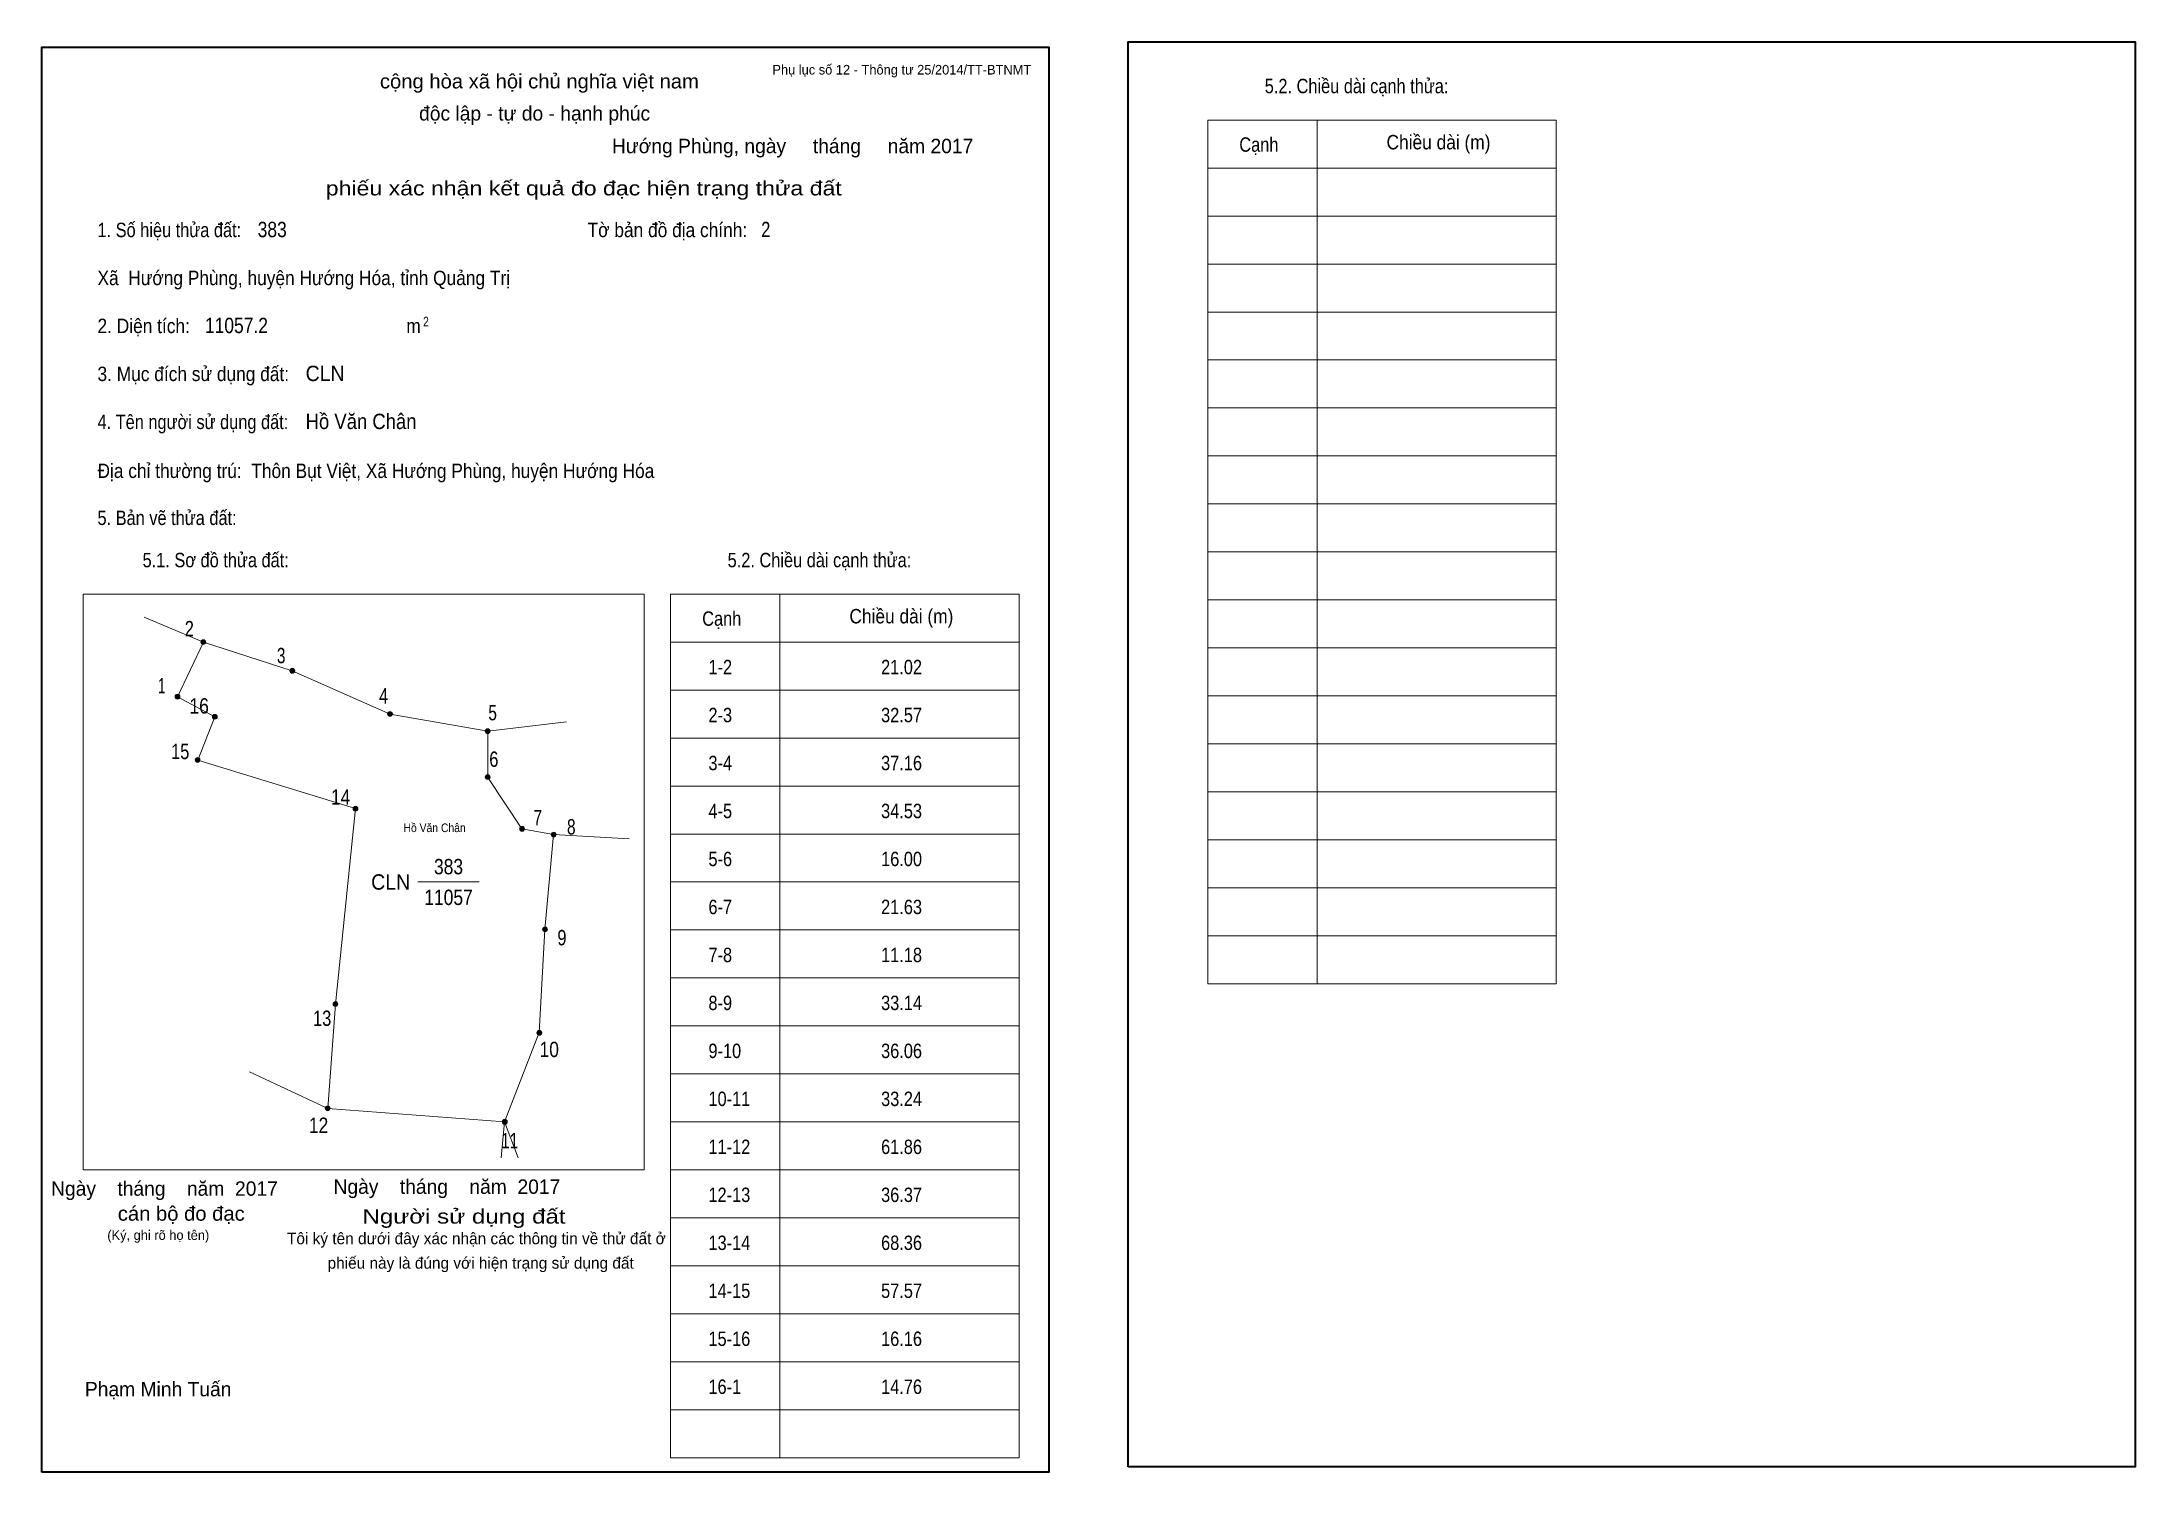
# Model space of a CAD drawing. Header units: centimetres. Extents: x 0 to 43.6, y 0 to 29.8.
import ezdxf
from ezdxf.enums import TextEntityAlignment as Align

# ---------------------------------------------------------------- set-up
doc = ezdxf.new("R2010")
doc.units = ezdxf.units.CM
doc.header["$LTSCALE"] = 0.12
for name, color, linetype in [('30', 7, 'Continuous'), ('34', 7, 'Continuous'), ('62', 7, 'Continuous')]:
    doc.layers.add(name, color=color, linetype=linetype)
for name, color, linetype, lineweight in [('32', 7, 'Continuous', 13), ('33', 7, 'Continuous', 13), ('61', 7, 'Continuous', 13), ('63', 7, 'Continuous', 13)]:
    doc.layers.add(name, color=color, linetype=linetype, lineweight=lineweight)

msp = doc.modelspace()

# ---------------------------------------------------------------- hatches: boundary and pattern name
at = {"layer": '32'}
for points in [[(3.4168, 17.3, 1), (3.3168, 17.3, 1)], [(5.2731, 16.7012, 1), (5.1731, 16.7012, 1)], [(2.8778, 16.1623, 1), (2.7778, 16.1623, 1)], [(3.6563, 15.7431, 1), (3.5563, 15.7431, 1)], [(7.309, 15.803, 1), (7.209, 15.803, 1)], [(9.3449, 15.4437, 1), (9.2449, 15.4437, 1)], [(3.297, 14.8449, 1), (3.197, 14.8449, 1)], [(9.3449, 14.4856, 1), (9.2449, 14.4856, 1)], [(6.5904, 13.8269, 1), (6.4904, 13.8269, 1)], [(10.0635, 13.4078, 1), (9.9635, 13.4078, 1)], [(10.7222, 13.288, 1), (10.6222, 13.288, 1)], [(10.5425, 11.312, 1), (10.4425, 11.312, 1)], [(6.1713, 9.7551, 1), (6.0713, 9.7551, 1)], [(10.4228, 9.1563, 1), (10.3228, 9.1563, 1)], [(6.0108, 7.5832, 1), (5.9108, 7.5832, 1)], [(9.7042, 7.3, 1), (9.6042, 7.3, 1)]]:
    msp.add_hatch(color=256, dxfattribs=at).paths.add_polyline_path(points)

# ---------------------------------------------------------------- linework, layer by layer
for centre in [(3.3668, 17.3), (5.2231, 16.7012), (2.8278, 16.1623), (3.6063, 15.7431), (7.259, 15.803), (9.2949, 15.4437), (3.247, 14.8449), (9.2949, 14.4856), (6.5404, 13.8269), (10.0135, 13.4078), (10.6722, 13.288), (10.4925, 11.312), (6.1213, 9.7551), (10.3728, 9.1563), (5.9608, 7.5832), (9.6542, 7.3)]:
    msp.add_circle(centre, 0.05, dxfattribs=at)
at = {"layer": '33'}
msp.add_line((7.84, 12.3), (9.12, 12.3), dxfattribs=at)
at = {"layer": '61'}
for p, q in [((3.37, 17.3), (2.13, 17.82)), ((9.3, 15.44), (10.94, 15.64)), ((10.67, 13.29), (12.25, 13.2)), ((9.65, 7.3), (9.58, 6.55))]:
    msp.add_line(p, q, dxfattribs=at)
for points in [[(3.37, 17.3), (2.83, 16.16), (3.61, 15.74), (3.25, 14.84), (6.54, 13.83), (6.12, 9.75), (5.96, 7.58)], [(3.37, 17.3), (5.22, 16.7), (7.26, 15.8), (9.3, 15.44)], [(9.3, 15.44), (9.3, 14.48), (10.01, 13.41), (10.67, 13.29)], [(10.67, 13.29), (10.49, 11.31), (10.37, 9.16), (9.65, 7.3), (9.93, 6.55)], [(9.65, 7.3), (5.96, 7.58), (4.33, 8.34)]]:
    msp.add_lwpolyline(points, dxfattribs=at)
at = {"layer": '63'}
for p, q in [((24.31, 28.18), (31.58, 28.18)), ((24.31, 10.18), (24.31, 28.18)), ((26.59, 10.18), (26.59, 28.18)), ((31.58, 10.18), (31.58, 28.18)), ((24.31, 27.18), (31.58, 27.18)), ((24.31, 26.18), (31.58, 26.18)), ((24.31, 25.18), (31.58, 25.18)), ((24.31, 24.18), (31.58, 24.18)), ((24.31, 23.18), (31.58, 23.18)), ((24.31, 22.18), (31.58, 22.18)), ((24.31, 21.18), (31.58, 21.18)), ((24.31, 20.18), (31.58, 20.18)), ((24.31, 19.18), (31.58, 19.18)), ((0.86, 18.3), (12.56, 18.3)), ((0.86, 6.3), (0.86, 18.3)), ((12.56, 6.3), (12.56, 18.3)), ((13.11, 18.3), (20.38, 18.3)), ((13.11, 0.3), (13.11, 18.3)), ((15.39, 0.3), (15.39, 18.3)), ((20.38, 0.3), (20.38, 18.3)), ((24.31, 18.18), (31.58, 18.18)), ((13.11, 17.3), (20.38, 17.3)), ((24.31, 17.18), (31.58, 17.18)), ((13.11, 16.3), (20.38, 16.3)), ((24.31, 16.18), (31.58, 16.18)), ((13.11, 15.3), (20.38, 15.3)), ((24.31, 15.18), (31.58, 15.18)), ((13.11, 14.3), (20.38, 14.3)), ((24.31, 14.18), (31.58, 14.18)), ((13.11, 13.3), (20.38, 13.3)), ((24.31, 13.18), (31.58, 13.18)), ((13.11, 12.3), (20.38, 12.3)), ((24.31, 12.18), (31.58, 12.18)), ((24.31, 12.18), (31.58, 12.18)), ((13.11, 11.3), (20.38, 11.3)), ((24.31, 11.18), (31.58, 11.18)), ((13.11, 10.3), (20.38, 10.3)), ((24.31, 10.18), (31.58, 10.18)), ((13.11, 9.3), (20.38, 9.3)), ((13.11, 8.3), (20.38, 8.3)), ((13.11, 7.3), (20.38, 7.3)), ((0.86, 6.3), (12.56, 6.3)), ((13.11, 6.3), (20.38, 6.3)), ((13.11, 5.3), (20.38, 5.3)), ((13.11, 4.3), (20.38, 4.3)), ((13.11, 3.3), (20.38, 3.3)), ((13.11, 2.3), (20.38, 2.3)), ((13.11, 2.3), (20.38, 2.3)), ((13.11, 1.3), (20.38, 1.3)), ((13.11, 0.3), (20.38, 0.3))]:
    msp.add_line(p, q, dxfattribs=at)
at = {"layer": '63', "lineweight": 35}
for points in [[(0, 0), (0, 29.7), (21, 29.7), (21, 0)], [(22.65, 0.11), (22.65, 29.81), (43.65, 29.81), (43.65, 0.11)]]:
    msp.add_lwpolyline(points, close=True, dxfattribs=at)

# ---------------------------------------------------------------- texts
at = {"layer": '30', "width": 0.85}
for s, p in [('1-2', (13.9, 16.63)), ('21.02', (17.5, 16.63)), ('2-3', (13.9, 15.63)), ('32.57', (17.5, 15.63)), ('3-4', (13.9, 14.63)), ('37.16', (17.5, 14.63)), ('4-5', (13.9, 13.63)), ('34.53', (17.5, 13.63)), ('5-6', (13.9, 12.63)), ('16.00', (17.5, 12.63)), ('6-7', (13.9, 11.63)), ('21.63', (17.5, 11.63)), ('7-8', (13.9, 10.63)), ('11.18', (17.5, 10.63)), ('8-9', (13.9, 9.63)), ('33.14', (17.5, 9.63)), ('9-10', (13.9, 8.63)), ('36.06', (17.5, 8.63)), ('10-11', (13.9, 7.63)), ('33.24', (17.5, 7.63)), ('11-12', (13.9, 6.63)), ('61.86', (17.5, 6.63)), ('12-13', (13.9, 5.63)), ('36.37', (17.5, 5.63)), ('13-14', (13.9, 4.63)), ('68.36', (17.5, 4.63)), ('14-15', (13.9, 3.63)), ('57.57', (17.5, 3.63)), ('15-16', (13.9, 2.63)), ('16.16', (17.5, 2.63)), ('16-1', (13.9, 1.63)), ('14.76', (17.5, 1.63))]:
    msp.add_text(s, height=0.3, dxfattribs=at).set_placement(p)
at = {"layer": '32'}
for s, width, p in [('2', 0.8, (3.075, 17.42)), ('3', 0.75, (4.99, 16.86)), ('1', 0.65, (2.5, 16.23)), ('4', 0.8, (7.125, 16.02)), ('16', 0.85, (3.28, 15.81)), ('5', 0.75, (9.4, 15.67)), ('15', 0.8, (2.885, 14.86)), ('6', 0.8, (9.425, 14.7)), ('14', 0.85, (6.23, 13.91)), ('7', 0.75, (10.34, 13.48)), ('8', 0.75, (11.04, 13.29)), ('9', 0.8, (10.845, 10.98)), ('13', 0.8, (5.845, 9.3)), ('10', 0.85, (10.58, 8.65)), ('12', 0.85, (5.77, 7.07)), ('11', 0.75, (9.755, 6.75))]:
    msp.add_text(s, height=0.32, dxfattribs=dict(at, width=width)).set_placement(p, align=Align.CENTER)
at = {"layer": '33', "width": 0.85}
for s, p in [('383', (8.48, 12.46)), ('11057', (8.48, 11.82))]:
    msp.add_text(s, height=0.32, dxfattribs=at).set_placement(p, align=Align.CENTER)
at = {"layer": '33', "width": 0.95}
msp.add_text('CLN', height=0.32, dxfattribs=at).set_placement((7.68, 12.14), align=Align.RIGHT)
at = {"layer": '34'}
for s, width, p in [('383', 0.85, (4.5, 25.74)), ('2', 0.8, (15, 25.74)), ('11057.2', 0.85, (3.4, 23.74)), ('CLN', 0.95, (5.5, 22.74)), ('Hồ Văn Chân', 0.9, (5.5, 21.74))]:
    msp.add_text(s, height=0.32, dxfattribs=dict(at, width=width)).set_placement(p)
at = {"layer": '62', "width": 0.9}
msp.add_text('Hồ Văn Chân', height=0.1796, dxfattribs=at).set_placement((8.19, 13.34), align=Align.CENTER)
at = {"layer": '63'}
for s, height, p in [('Phụ lục số 12 - Thông tư 25/2014/TT-BTNMT', 0.2, (20.63, 29.13)), ('Ngày    tháng    năm  2017', 0.3, (10.81, 5.8)), ('Ngày    tháng    năm  2017', 0.3, (4.92, 5.76)), ('(Ký, ghi rõ họ tên)', 0.2, (3.49, 4.84))]:
    msp.add_text(s, height=height, dxfattribs=at).set_placement(p, align=Align.RIGHT)
at = {"layer": '63', "width": 1.05}
msp.add_text('cộng hòa xã hội chủ nghĩa việt nam', height=0.3, dxfattribs=at).set_placement((10.375, 28.84), align=Align.CENTER)
at = {"layer": '63'}
for s, height, width, p in [('5.2. Chiều dài cạnh thửa:', 0.3, 0.85, (25.5, 28.74)), ('Cạnh', 0.3, 0.85, (24.97, 27.52)), ('Chiều dài (m)', 0.3, 0.9, (28.04, 27.57)), ('1. Số hiệu thửa đất:', 0.3, 0.85, (1.16, 25.74)), ('Tờ bản đồ địa chính:', 0.3, 0.9, (11.38, 25.74)), ('Xã  Hướng Phùng, huyện Hướng Hóa, tỉnh Quảng Trị', 0.3, 0.9, (1.16, 24.74)), ('2. Diện tích:', 0.3, 0.9, (1.16, 23.74)), ('2', 0.2, 0.8, (7.95, 23.88)), ('m', 0.3, 0.9, (7.6, 23.74)), ('3. Mục đích sử dụng đất:', 0.3, 0.9, (1.16, 22.74)), ('4. Tên người sử dụng đất:', 0.3, 0.85, (1.16, 21.74)), ('Địa chỉ thường trú:  Thôn Bụt Việt, Xã Hướng Phùng, huyện Hướng Hóa', 0.3, 0.9, (1.16, 20.72)), ('5. Bản vẽ thửa đất:', 0.3, 0.85, (1.16, 19.74)), ('5.1. Sơ đồ thửa đất:', 0.3, 0.85, (2.1, 18.86)), ('5.2. Chiều dài cạnh thửa:', 0.3, 0.85, (14.3, 18.86)), ('Cạnh', 0.3, 0.85, (13.77, 17.64)), ('Chiều dài (m)', 0.3, 0.9, (16.84, 17.69))]:
    msp.add_text(s, height=height, dxfattribs=dict(at, width=width)).set_placement(p)
for s, height, p in [('độc lập - tự do - hạnh phúc', 0.3, (10.275, 28.17)), ('Hướng Phùng, ngày     tháng     năm 2017', 0.3, (15.655, 27.49)), ('Tôi ký tên dưới đây xác nhận các thông tin về thử đất ở ', 0.24, (9.105, 4.75)), ('phiếu này là đúng với hiện trạng sử dụng đất', 0.24, (9.15, 4.24)), ('Phạm Minh Tuấn', 0.3, (2.425, 1.58))]:
    msp.add_text(s, height=height, dxfattribs=at).set_placement(p, align=Align.CENTER)
for s, width, p in [('phiếu xác nhận kết quả đo đạc hiện trạng thửa đất', 1.2, (16.68, 26.61)), ('cán bộ đo đạc', 1.05, (4.23, 5.24)), ('Người sử dụng đất', 1.25, (10.92, 5.18))]:
    msp.add_text(s, height=0.3, dxfattribs=dict(at, width=width)).set_placement(p, align=Align.RIGHT)

doc.saveas('drawing.dxf')
